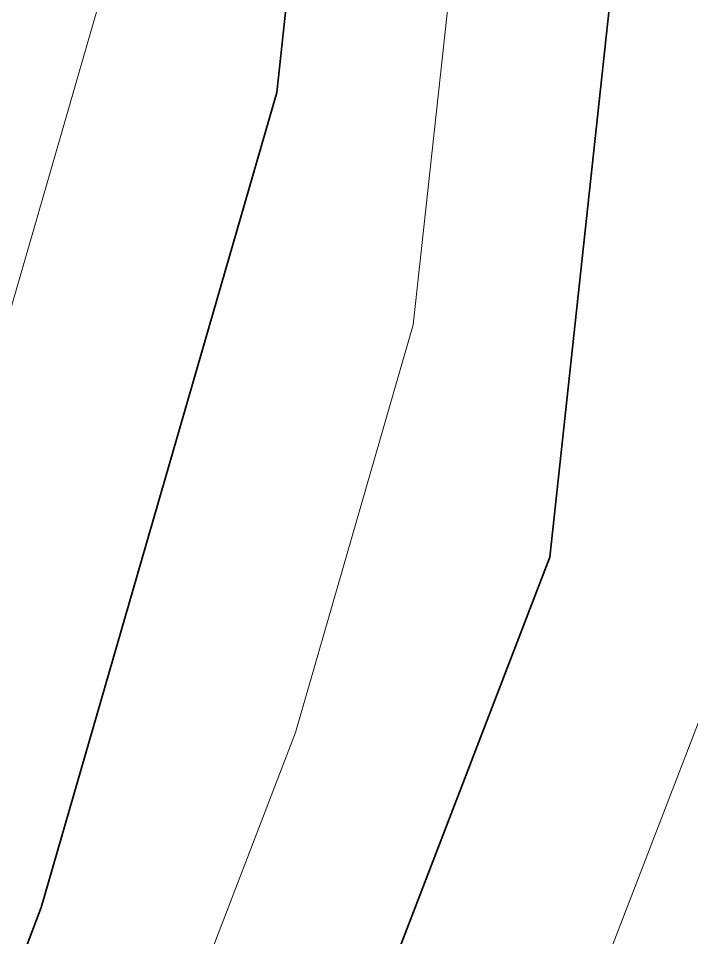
# Model space of a CAD drawing. Header units: millimetres. Extents: x -861324 to 439029, y -308065 to 694685.
# Drawn here: x 124682 to 136741, y 156163 to 172623 of the extents above; entities that cross this region are included whole.
import ezdxf

# ---------------------------------------------------------------- set-up
doc = ezdxf.new("R2010")
doc.units = ezdxf.units.MM
doc.layers.add('C-TOPO-MAJR', color=7, linetype='Continuous', lineweight=35)
doc.layers.add('C-TOPO-MINR', color=7, linetype='Continuous', lineweight=9)

msp = doc.modelspace()

# ---------------------------------------------------------------- linework, layer by layer
at = {"layer": 'C-TOPO-MAJR'}
for p, q in [((134201, 162973), (136155, 180982)), ((129311, 171296), (130288, 180300)), ((125093, 156701), (129311, 171296)), ((128763, 148855), (134201, 162973)), ((122374, 149642), (125093, 156701))]:
    msp.add_line(p, q, dxfattribs=at)
at = {"layer": 'C-TOPO-MINR'}
for p, q in [((131756, 167134), (133221, 180641)), ((120539, 153565), (126866, 175457)), ((129647, 159837), (131756, 167134)), ((133295, 150760), (137374, 161348)), ((125569, 149249), (129647, 159837))]:
    msp.add_line(p, q, dxfattribs=at)

doc.saveas('drawing.dxf')
